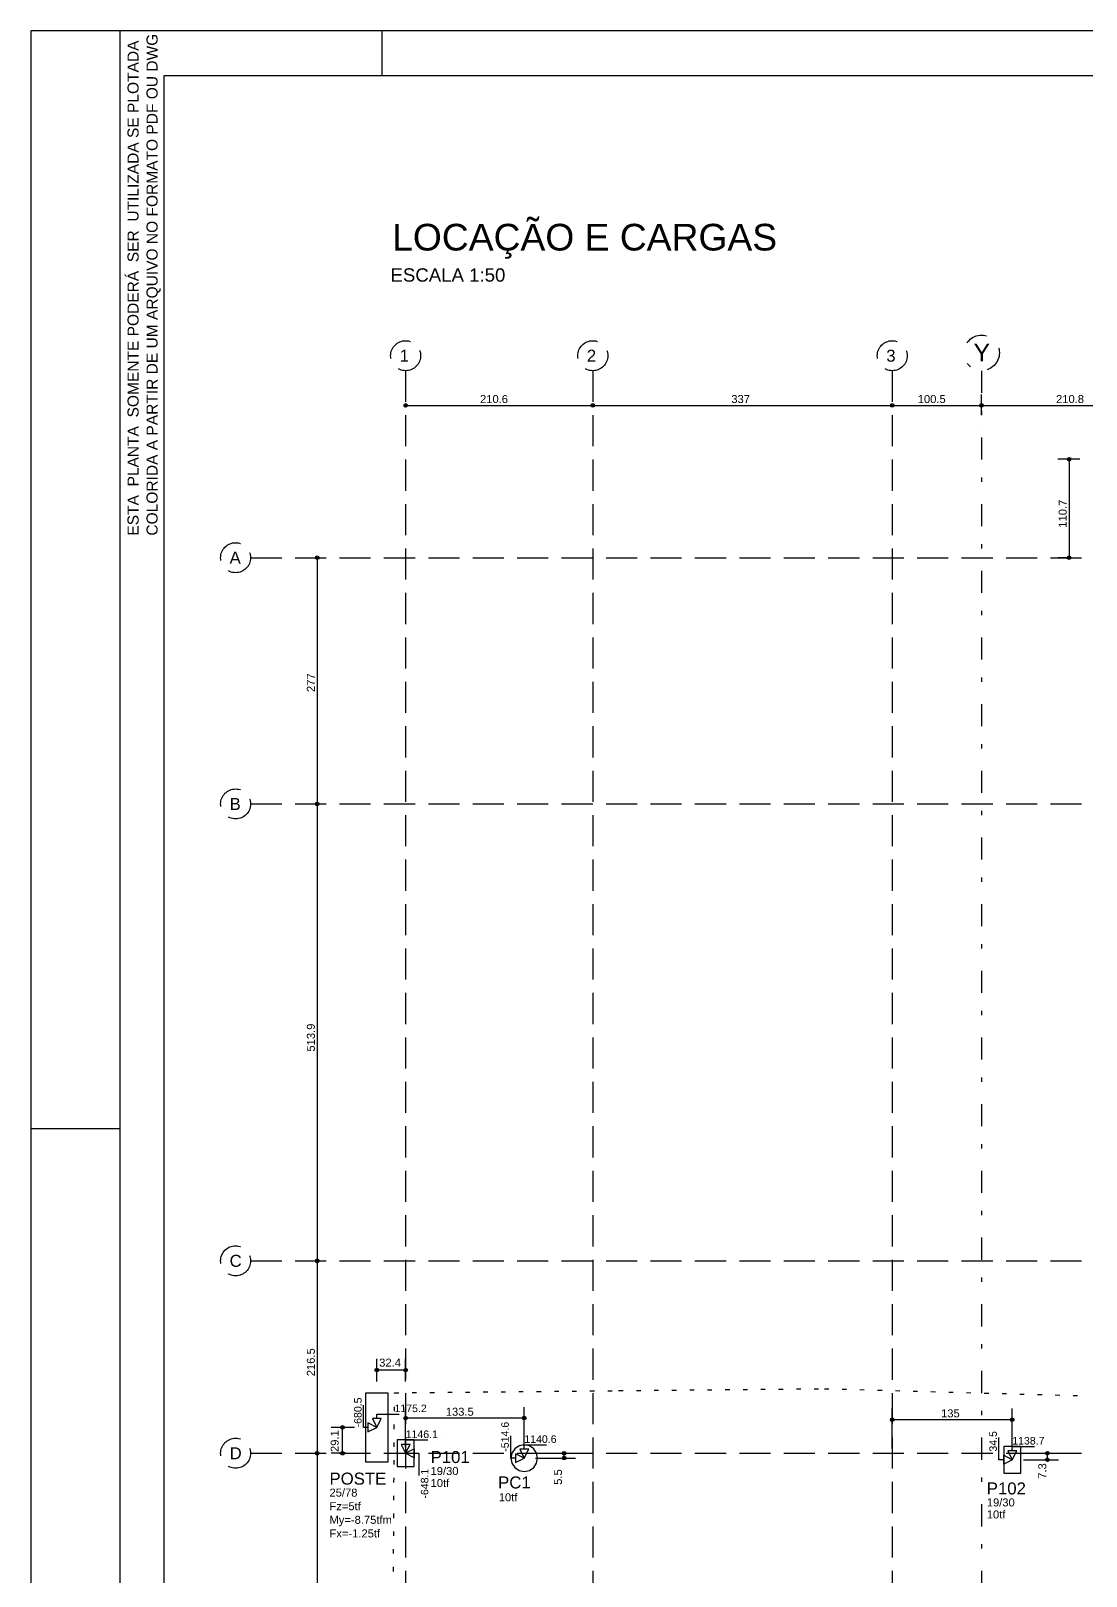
# Model space of a CAD drawing. Extents: x 0 to 119, y 0 to 84.
# Drawn here: x 0 to 23.75, y 49.34 to 84.1 of the extents above; entities that cross this region are included whole.
import ezdxf

# ---------------------------------------------------------------- set-up
doc = ezdxf.new("R2010")
doc.units = 0
doc.header["$MEASUREMENT"] = 0
for name, pattern in [('ESTILO_TQS_0001', [1, 0.7, -0.3]), ('ESTILO_TQS_0002', [0.4, 0.1, -0.3]), ('ESTILO_TQS_0003', [1.5, 0.5, -0.4, 0.1, -0.5])]:
    doc.linetypes.add(name, pattern=pattern)
for name, color, linetype in [('1', 3, 'CONTINUOUS'), ('15', 12, 'CONTINUOUS'), ('18', 6, 'CONTINUOUS'), ('20', 1, 'CONTINUOUS'), ('3', 7, 'CONTINUOUS'), ('32', 250, 'CONTINUOUS'), ('36', 7, 'CONTINUOUS'), ('40', 7, 'CONTINUOUS'), ('62', 7, 'CONTINUOUS'), ('7', 232, 'CONTINUOUS')]:
    doc.layers.add(name, color=color, linetype=linetype)
doc.styles.add('TQS_ARIAL', font='arial.ttf')

msp = doc.modelspace()

# ---------------------------------------------------------------- linework, layer by layer
at = {"layer": '1', "color": 3, "linetype": 'ESTILO_TQS_0001'}
for p, q in [((8.433304, 76.455536), (8.433304, 11.436753)), ((12.645186, 76.455536), (12.645186, 11.436753)), ((19.38434, 76.455536), (19.38434, 11.436753)), ((4.943936, 72.248614), (49.628599, 72.248614)), ((4.943936, 66.708593), (49.628599, 66.708593)), ((4.943936, 56.429653), (49.628599, 56.429653)), ((4.943936, 52.100227), (49.628599, 52.100227))]:
    msp.add_line(p, q, dxfattribs=at)
for centre in [(8.433304, 76.793036), (12.645186, 76.793036), (19.38434, 76.793036), (4.606436, 72.248614), (4.606436, 66.708593), (4.606436, 56.429653), (4.606436, 52.100227)]:
    msp.add_circle(centre, 0.3375, dxfattribs=at)
at = {"layer": '18', "color": 6, "linetype": 'ESTILO_TQS_0003'}
for p, q in [((21.39434, 76.455536), (21.39434, 11.436753)), ((7.48504, 52.682314), (7.48504, 53.582314)), ((10.803319, 51.990227), (10.803319, 52.890227)), ((21.78434, 51.953711), (21.78434, 52.853711)), ((7.58504, 52.682314), (7.48504, 52.682314)), ((7.78504, 52.682314), (7.58504, 52.782314)), ((7.58504, 52.782314), (7.58504, 52.582314)), ((7.58504, 52.582314), (7.78504, 52.682314)), ((8.633304, 52.200227), (8.433304, 52.100227)), ((8.633304, 52.000227), (8.633304, 52.200227)), ((8.433304, 52.100227), (8.633304, 52.000227)), ((8.633304, 52.100227), (8.733304, 52.100227)), ((8.733304, 52.100227), (8.733304, 51.200227)), ((10.903319, 51.990227), (10.803319, 51.990227)), ((11.103319, 51.990227), (10.903319, 52.090227)), ((10.903319, 52.090227), (10.903319, 51.890227)), ((10.903319, 51.890227), (11.103319, 51.990227)), ((21.88434, 51.953711), (21.78434, 51.953711)), ((22.08434, 51.953711), (21.88434, 52.053711)), ((21.88434, 52.053711), (21.88434, 51.853711)), ((21.88434, 51.853711), (22.08434, 51.953711))]:
    msp.add_line(p, q, dxfattribs=at)
msp.add_circle((21.39434, 76.855536), 0.4, dxfattribs=at)
at = {"layer": '20', "color": 1, "linetype": 'ESTILO_TQS_0003'}
for p, q in [((7.88504, 52.882314), (7.68504, 52.882314)), ((7.68504, 52.882314), (7.78504, 52.682314)), ((7.78504, 52.882314), (7.78504, 52.982314)), ((7.78504, 52.982314), (8.68504, 52.982314)), ((7.78504, 52.682314), (7.88504, 52.882314)), ((8.533304, 52.300227), (8.333304, 52.300227)), ((8.333304, 52.300227), (8.433304, 52.100227)), ((8.433304, 52.300227), (8.433304, 52.400227)), ((8.433304, 52.400227), (9.333304, 52.400227)), ((8.433304, 52.100227), (8.533304, 52.300227)), ((11.203319, 52.190227), (11.003319, 52.190227)), ((11.003319, 52.190227), (11.103319, 51.990227)), ((11.103319, 52.190227), (11.103319, 52.290227)), ((11.103319, 52.290227), (12.003319, 52.290227)), ((11.103319, 51.990227), (11.203319, 52.190227)), ((22.18434, 52.153711), (21.98434, 52.153711)), ((21.98434, 52.153711), (22.08434, 51.953711)), ((22.08434, 52.153711), (22.08434, 52.253711)), ((22.08434, 52.253711), (22.98434, 52.253711)), ((22.08434, 51.953711), (22.18434, 52.153711))]:
    msp.add_line(p, q, dxfattribs=at)
at = {"layer": '3', "color": 7, "linetype": 'ESTILO_TQS_0002'}
for p, q in [((13.226081, 53.509762), (17.85567, 53.552557)), ((17.85567, 53.552557), (23.812306, 53.390997)), ((8.012466, 19.443994), (8.18093, 53.460548)), ((8.18093, 53.460548), (13.226081, 53.509762))]:
    msp.add_line(p, q, dxfattribs=at)
at = {"layer": '32', "color": 250, "linetype": 'Continuous'}
for p, q in [((21.39434, 75.456369), (21.39434, 75.923494)), ((21.39434, 75.456369), (21.39434, 75.923494)), ((8.433304, 75.673494), (12.645186, 75.673494)), ((8.433304, 75.673494), (8.433304, 75.673494)), ((12.645186, 75.673494), (12.645186, 75.673494)), ((12.645186, 75.673494), (19.38434, 75.673494)), ((12.645186, 75.673494), (12.645186, 75.673494)), ((19.38434, 75.673494), (19.38434, 75.673494)), ((19.38434, 75.673494), (21.39434, 75.673494)), ((19.38434, 75.673494), (19.38434, 75.673494)), ((21.39434, 75.673494), (25.609774, 75.673494)), ((21.39434, 75.206369), (21.39434, 75.206369)), ((21.39434, 75.206369), (21.39434, 75.206369)), ((23.607184, 74.462136), (23.113621, 74.462136)), ((23.363621, 74.462136), (23.363621, 72.248614)), ((6.443936, 72.248614), (6.443936, 66.708593)), ((6.443936, 72.248614), (6.443936, 72.248614)), ((23.371215, 72.248614), (23.113621, 72.248614)), ((23.621215, 72.248614), (23.621215, 72.248614)), ((6.443936, 66.708593), (6.443936, 66.708593)), ((6.443936, 66.708593), (6.443936, 56.429653)), ((6.443936, 66.708593), (6.443936, 66.708593)), ((6.443936, 56.429653), (6.443936, 52.100227)), ((6.443936, 56.429653), (6.443936, 56.429653)), ((6.443936, 56.429653), (6.443936, 56.429653)), ((7.78504, 53.712314), (7.78504, 54.221315)), ((8.433304, 53.971315), (7.78504, 53.971315)), ((8.433304, 53.71301), (8.433304, 54.221315)), ((7.78504, 53.462314), (7.78504, 53.462314)), ((8.433304, 53.46301), (8.433304, 53.46301)), ((8.433304, 52.240227), (8.433304, 53.140227)), ((11.103319, 52.890227), (8.433304, 52.890227)), ((11.103319, 52.240227), (11.103319, 53.140227)), ((19.38434, 52.203711), (19.38434, 53.103711)), ((22.08434, 52.853711), (19.38434, 52.853711)), ((22.08434, 52.203711), (22.08434, 53.103711)), ((7.28504, 52.682314), (6.760471, 52.682314)), ((7.010471, 52.100227), (7.010471, 52.682314)), ((7.53504, 52.682314), (7.53504, 52.682314)), ((6.443936, 52.100227), (6.443936, 52.100227)), ((6.443936, 52.100227), (6.443936, 46.168909)), ((6.443936, 52.100227), (6.443936, 52.100227)), ((7.078438, 52.100227), (6.760471, 52.100227)), ((7.328438, 52.100227), (7.328438, 52.100227)), ((8.433304, 51.990227), (8.433304, 51.990227)), ((11.103319, 52.100227), (11.103319, 52.100227)), ((11.103319, 51.990227), (11.103319, 51.990227)), ((11.103319, 51.990227), (11.103319, 51.990227)), ((11.353319, 52.100227), (12.253319, 52.100227)), ((11.353319, 51.990227), (12.253319, 51.990227)), ((12.003319, 51.990227), (12.003319, 52.100227)), ((19.38434, 51.953711), (19.38434, 51.953711)), ((22.08434, 52.100227), (22.08434, 52.100227)), ((22.08434, 51.953711), (22.08434, 51.953711)), ((22.08434, 51.953711), (22.08434, 51.953711)), ((22.33434, 52.100227), (23.12434, 52.100227)), ((22.33434, 51.953711), (23.12434, 51.953711)), ((22.87434, 51.953711), (22.87434, 52.100227))]:
    msp.add_line(p, q, dxfattribs=at)
for centre, radius in [((8.433304, 75.673494), 0.041625), ((8.433304, 75.673494), 0.02075), ((12.645186, 75.673494), 0.041625), ((12.645186, 75.673494), 0.041625), ((12.645186, 75.673494), 0.02075), ((12.645186, 75.673494), 0.02075), ((19.38434, 75.673494), 0.041625), ((19.38434, 75.673494), 0.041625), ((19.38434, 75.673494), 0.02075), ((19.38434, 75.673494), 0.02075), ((21.39434, 75.673494), 0.041625), ((21.39434, 75.673494), 0.041625), ((21.39434, 75.673494), 0.02075), ((21.39434, 75.673494), 0.02075), ((23.363621, 74.462136), 0.041625), ((23.363621, 74.462136), 0.02075), ((6.443936, 72.248614), 0.041625), ((6.443936, 72.248614), 0.02075), ((23.363621, 72.248614), 0.041625), ((23.363621, 72.248614), 0.02075), ((6.443936, 66.708593), 0.041625), ((6.443936, 66.708593), 0.041625), ((6.443936, 66.708593), 0.02075), ((6.443936, 66.708593), 0.02075), ((6.443936, 56.429653), 0.041625), ((6.443936, 56.429653), 0.041625), ((6.443936, 56.429653), 0.02075), ((6.443936, 56.429653), 0.02075), ((7.78504, 53.971315), 0.041625), ((7.78504, 53.971315), 0.02075), ((8.433304, 53.971315), 0.041625), ((8.433304, 53.971315), 0.02075), ((8.433304, 52.890227), 0.041625), ((8.433304, 52.890227), 0.02075), ((11.103319, 52.890227), 0.041625), ((11.103319, 52.890227), 0.02075), ((19.38434, 52.853711), 0.041625), ((19.38434, 52.853711), 0.02075), ((22.08434, 52.853711), 0.041625), ((22.08434, 52.853711), 0.02075), ((7.010471, 52.682314), 0.041625), ((7.010471, 52.682314), 0.02075), ((6.443936, 52.100227), 0.041625), ((6.443936, 52.100227), 0.041625), ((6.443936, 52.100227), 0.02075), ((6.443936, 52.100227), 0.02075), ((7.010471, 52.100227), 0.041625), ((7.010471, 52.100227), 0.02075), ((12.003319, 52.100227), 0.041625), ((12.003319, 51.990227), 0.041625), ((12.003319, 52.100227), 0.02075), ((12.003319, 51.990227), 0.02075), ((22.87434, 52.100227), 0.041625), ((22.87434, 51.953711), 0.041625), ((22.87434, 52.100227), 0.02075), ((22.87434, 51.953711), 0.02075)]:
    msp.add_circle(centre, radius, dxfattribs=at)
at = {"layer": '40', "linetype": 'Continuous'}
for p, q in [((118.9, 84.099998), (0, 84.100001)), ((0, 84.100001), (0, 0)), ((2, 84.100001), (2, 0)), ((2, 84.099999), (2, 83.099999)), ((7.9, 84.099999), (7.9, 83.099999)), ((2, 59.400001), (0, 59.400001))]:
    msp.add_line(p, q, dxfattribs=at)
at = {"layer": '62', "linetype": 'Continuous'}
for p, q in [((8.433304, 52.100227), (8.433304, 52.100227)), ((22.08434, 51.953711), (22.08434, 51.953711))]:
    msp.add_line(p, q, dxfattribs=at)
for points in [[(7.53504, 53.462314), (8.03504, 53.462314), (8.03504, 51.902314), (7.53504, 51.902314), (7.53504, 53.462314)], [(8.243304, 51.800227), (8.623304, 51.800227), (8.623304, 52.400227), (8.243304, 52.400227), (8.243304, 51.800227)], [(11.403319, 51.990227), (11.380483, 52.105032), (11.315451, 52.202359), (11.218124, 52.267391), (11.103319, 52.290227), (10.988514, 52.267391), (10.891187, 52.202359), (10.826155, 52.105032), (10.803319, 51.990227), (10.826155, 51.875422), (10.891187, 51.778095), (10.988514, 51.713063), (11.103319, 51.690227), (11.218124, 51.713063), (11.315451, 51.778095), (11.380483, 51.875422), (11.403319, 51.990227)], [(21.89434, 51.653711), (22.27434, 51.653711), (22.27434, 52.253711), (21.89434, 52.253711), (21.89434, 51.653711)]]:
    msp.add_lwpolyline(points, dxfattribs=at)
at = {"layer": '7', "color": 232, "linetype": 'Continuous'}
for p, q in [((3, 0.999999), (3, 83.100001)), ((3, 83.100001), (117.9, 83.099998))]:
    msp.add_line(p, q, dxfattribs=at)

# ---------------------------------------------------------------- texts
at = {"layer": '1', "color": 3, "linetype": 'ESTILO_TQS_0001', "style": 'TQS_ARIAL'}
for s, p in [('1', (8.298304, 76.658036)), ('2', (12.510186, 76.658036)), ('3', (19.24934, 76.658036)), ('A', (4.471436, 72.113614)), ('B', (4.471436, 66.573593)), ('C', (4.471436, 56.294653)), ('D', (4.471436, 51.965227))]:
    msp.add_text(s, height=0.27, dxfattribs=at).set_placement(p)
at = {"layer": '15', "color": 12, "linetype": 'Continuous', "style": 'TQS_ARIAL'}
for s, height, p in [('LOCAÇÃO E CARGAS', 0.6, (8.129621, 79.159361)), ('ESCALA 1:50', 0.3, (8.091987, 78.458506))]:
    msp.add_text(s, height=height, dxfattribs=at).set_placement(p)
at = {"layer": '18', "color": 6, "linetype": 'ESTILO_TQS_0003', "style": 'TQS_ARIAL'}
msp.add_text('Y', height=0.4, dxfattribs=at).set_placement((21.212467, 76.664282))
for s, p in [('-680.5', (7.44254, 52.682314)), ('-514.6', (10.755125, 52.134224)), ('34.5', (21.738433, 52.137443)), ('-648.1', (8.945804, 51.080227))]:
    msp.add_text(s, height=0.17, rotation=90, dxfattribs=at).set_placement(p)
at = {"layer": '20', "color": 1, "linetype": 'ESTILO_TQS_0003', "style": 'TQS_ARIAL'}
for s, p in [('1175.2', (8.182277, 53.025114)), ('1146.1', (8.433304, 52.442727)), ('1140.6', (11.103319, 52.332727)), ('1138.7', (22.08434, 52.296211))]:
    msp.add_text(s, height=0.17, dxfattribs=at).set_placement(p)
at = {"layer": '32', "color": 250, "linetype": 'Continuous', "style": 'TQS_ARIAL'}
for s, p in [('210.6', (10.107245, 75.727494)), ('337', (15.762763, 75.727494)), ('100.5', (19.95734, 75.727494)), ('210.8', (23.070057, 75.727494)), ('32.4', (7.837826, 54.049604)), ('133.5', (9.336311, 52.944227)), ('135', (20.48234, 52.907711))]:
    msp.add_text(s, height=0.18, dxfattribs=at).set_placement(p)
for s, p in [('110.7', (23.309621, 72.923375)), ('277', (6.389936, 69.226603)), ('513.9', (6.389936, 61.137123)), ('216.5', (6.389936, 53.83294)), ('29.1', (6.926195, 52.128169)), ('7.3', (22.850328, 51.526016)), ('5.5', (11.949319, 51.390227))]:
    msp.add_text(s, height=0.18, rotation=90, dxfattribs=at).set_placement(p)
at = {"layer": '36', "color": 7, "linetype": 'Continuous', "style": 'TQS_ARIAL'}
for s, height, p in [('P101', 0.27, (8.994453, 51.880287)), ('19/30', 0.18, (8.994453, 51.610287)), ('POSTE', 0.27, (6.719608, 51.394604)), ('10tf', 0.18, (8.994453, 51.340287)), ('PC1', 0.27, (10.514039, 51.308345)), ('25/78', 0.18, (6.719608, 51.124604)), ('10tf', 0.18, (10.529099, 51.019359)), ('P102', 0.27, (21.51134, 51.174272)), ('Fz=5tf', 0.18, (6.719608, 50.818604)), ('19/30', 0.18, (21.51134, 50.904272)), ('10tf', 0.18, (21.51134, 50.634272)), ('My=-8.75tfm', 0.18, (6.719608, 50.512604)), ('Fx=-1.25tf', 0.18, (6.719608, 50.206604))]:
    msp.add_text(s, height=height, dxfattribs=at).set_placement(p)
at = {"layer": '40', "linetype": 'Continuous', "style": 'TQS_ARIAL'}
for s, p in [('ESTA  PLANTA  SOMENTE PODERÁ  SER  UTILIZADA SE PLOTADA ', (2.424295, 72.74511)), ('COLORIDA A PARTIR DE UM ARQUIVO NO FORMATO PDF OU DWG', (2.851792, 72.74511))]:
    msp.add_text(s, height=0.25, rotation=90, dxfattribs=at).set_placement(p)

doc.saveas('drawing.dxf')
